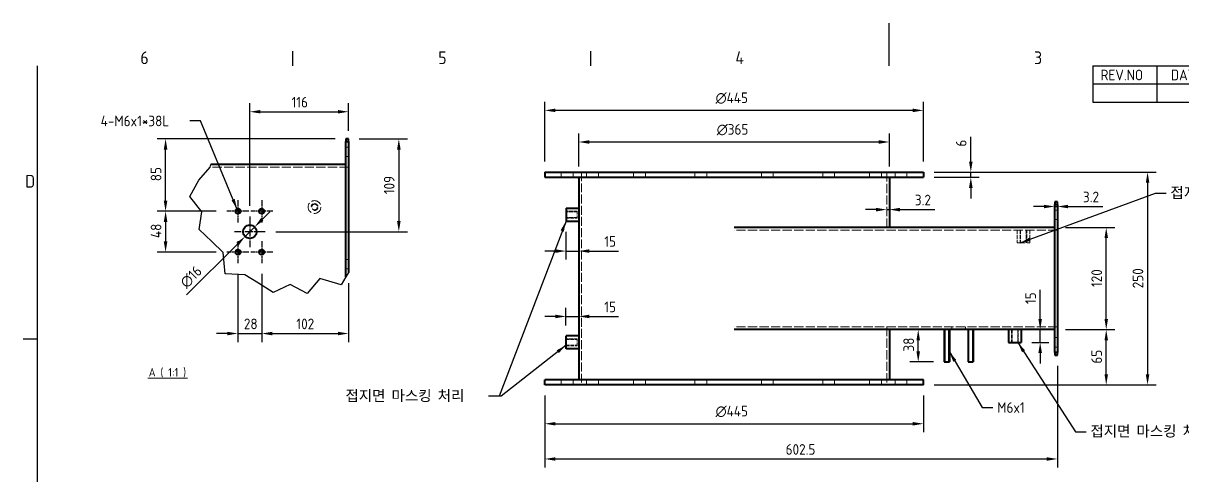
# Model space of a CAD drawing. Header units: millimetres. Extents: x 0 to 2100, y 0 to 1485.
# Drawn here: x 33 to 1396, y 953 to 1485 of the extents above; entities that cross this region are included whole.
import ezdxf

# ---------------------------------------------------------------- set-up
doc = ezdxf.new("R2010")
doc.units = ezdxf.units.MM
doc.header["$LTSCALE"] = 5
doc.linetypes.add('CHAIN', pattern=[0.3543, 0.2362, -0.0295, 0.0591, -0.0295])
doc.linetypes.add('DASHED', pattern=[0.2067, 0.1654, -0.0413])
doc.layers.get('0').update_dxf_attribs({"color": 3, "lineweight": 25})
for name, color, linetype, lineweight in [('가려진 것(ISO)', 2, 'DASHED', 18), ('가시적인 것(ISO)', 3, 'Continuous', 40), ('가시적인 좁은 것(ISO)', 3, 'Continuous', 35), ('경계(ISO)', 7, 'Continuous', 25), ('기호(ISO)', 5, 'Continuous', 25), ('끊기 선(JIS)', 7, 'Continuous', 25), ('중심 표식(ISO)', 1, 'Continuous', 25), ('치수(ISO)', 2, 'Continuous', 25)]:
    doc.layers.add(name, color=color, linetype=linetype, lineweight=lineweight)
doc.styles.add('ISO ProportionalPSTEK', font='isocp.shx')
doc.styles.add('문자 텍스트_PSTEK_POSCO', font='isocp.shx')
doc.styles.add('치수 텍스트_PSTEK_POSCO', font='isocp.shx')
doc.styles.add('텍스트 스타일514', font='isocp.shx')
doc.dimstyles.new('치수_PSTEK_POSCO', dxfattribs={"dimscale": 5, "dimtxt": 2.5, "dimasz": 2.5, "dimexe": 2, "dimexo": 2.5, "dimgap": 1, "dimtad": 1, "dimrnd": 1e-08, "dimdsep": 46, "dimtxsty": '치수 텍스트_PSTEK_POSCO', "dimcen": 0.09, "dimdle": 10, "dimclrd": 7, "dimclre": 7, "dimclrt": 2, "dimadec": 1, "dimazin": 2, "dimtfac": 1, "dimtmove": 0, "dimatfit": 3, "dimfxl": 0, "dimtolj": 1, "dimlwd": -1, "dimlwe": -1, "dimarcsym": 0})
doc.dimstyles.new('치수_PSTEK_POSCO$7', dxfattribs={"dimscale": 5, "dimtxt": 2.5, "dimasz": 2.5, "dimexe": 2, "dimexo": 2.5, "dimgap": 1, "dimtad": 1, "dimrnd": 1e-08, "dimdsep": 46, "dimtxsty": '치수 텍스트_PSTEK_POSCO', "dimcen": 0.09, "dimdle": 10, "dimclrd": 7, "dimclre": 7, "dimclrt": 2, "dimadec": 1, "dimazin": 2, "dimtfac": 1, "dimtmove": 0, "dimatfit": 3, "dimfxl": 0, "dimtolj": 1, "dimlwd": -1, "dimlwe": -1, "dimarcsym": 0})

# ---------------------------------------------------------------- blocks, each defined once
blk = doc.blocks.new('경계 Default Border')
at = {"layer": '경계(ISO)'}
for p, q in [((70, 287), (70, 290.4)), ((140, 287), (140, 290.4)), ((10, 222.75), (6.6, 222.75))]:
    blk.add_line(p, q, dxfattribs=at)
at = {"layer": '경계(ISO)', "flags": 128}
for points in [[(210, 297), (210, 287)], [(10, 10), (10, 287)]]:
    blk.add_lwpolyline(points, dxfattribs=at)
at = {"layer": '경계(ISO)', "color": 2, "char_height": 3, "attachment_point": 7, "style": '문자 텍스트_PSTEK_POSCO'}
for s, insert in [('6', (34.14, 287.37)), ('5', (104.14, 287.37)), ('4', (173.97, 287.4)), ('3', (244.17, 287.37)), ('D', (7.08, 258.35))]:
    blk.add_mtext(s, dxfattribs=dict(at, insert=insert))
blk = doc.blocks.new('리비전 내역')
at = {"layer": '기호(ISO)'}
for p, q in [((258, 287), (410, 287)), ((258, 287), (258, 282.72)), ((273, 287), (273, 282.72)), ((288, 287), (288, 282.72)), ((365, 287), (365, 282.72)), ((380, 287), (380, 282.72)), ((395, 287), (395, 282.72)), ((410, 287), (410, 282.72)), ((258, 282.72), (410, 282.72)), ((258, 282.72), (258, 278.44)), ((273, 282.72), (273, 278.44)), ((288, 282.72), (288, 278.44)), ((365, 282.72), (365, 278.44)), ((380, 282.72), (380, 278.44)), ((395, 282.72), (395, 278.44)), ((410, 282.72), (410, 278.44)), ((258, 278.44), (410, 278.44))]:
    blk.add_line(p, q, dxfattribs=at)
at = {"layer": '기호(ISO)', "color": 2, "char_height": 2.5, "attachment_point": 7, "style": 'ISO ProportionalPSTEK'}
for s, insert in [('REV.NO', (259.79, 283.58)), ('DATE', (276.31, 283.58)), ('DESCRIPTION OF REVISION', (305.51, 283.58)), ('DRA.BY', (366.48, 283.58)), ('CH.BY', (382.86, 283.58)), ('APP.BY', (396.48, 283.58))]:
    blk.add_mtext(s, dxfattribs=dict(at, insert=insert))
blk = doc.blocks.new('*D48')
at = {"layer": 'Defpoints', "color": 0}
for p in [(415.3, 1349), (317.3, 1240), (474.4, 1240)]:
    blk.add_point(p, dxfattribs=at)
at = {"layer": '치수(ISO)', "color": 7}
for p, q in [((427.8, 1349), (484.4, 1349)), ((474.4, 1336.5), (474.4, 1252.5)), ((329.8, 1240), (484.4, 1240))]:
    blk.add_line(p, q, dxfattribs=at)
for points in [[(472.3, 1336.5), (476.5, 1336.5), (474.4, 1349)], [(472.3, 1252.5), (476.5, 1252.5), (474.4, 1240)]]:
    blk.add_solid(points, dxfattribs=at)
at = {"layer": '치수(ISO)', "color": 2, "insert": (463.1, 1284), "char_height": 12.5, "attachment_point": 4, "rotation": 90, "style": '치수 텍스트_PSTEK_POSCO'}
blk.add_mtext('\\A1;109', dxfattribs=at)
blk = doc.blocks.new('*D49')
at = {"layer": 'Defpoints', "color": 0}
for p in [(415.3, 1380.9), (415.3, 1346), (299.3, 1258)]:
    blk.add_point(p, dxfattribs=at)
at = {"layer": '치수(ISO)', "color": 7}
for p, q in [((299.3, 1270.5), (299.3, 1390.9)), ((415.3, 1358.5), (415.3, 1390.9)), ((311.8, 1380.9), (402.8, 1380.9))]:
    blk.add_line(p, q, dxfattribs=at)
for points in [[(311.8, 1383), (311.8, 1378.9), (299.3, 1380.9)], [(402.8, 1383), (402.8, 1378.9), (415.3, 1380.9)]]:
    blk.add_solid(points, dxfattribs=at)
at = {"layer": '치수(ISO)', "color": 2, "insert": (348.3, 1392.2), "char_height": 12.5, "attachment_point": 4, "style": '치수 텍스트_PSTEK_POSCO'}
blk.add_mtext('\\A1;116', dxfattribs=at)
blk = doc.blocks.new('*D50')
at = {"layer": 'Defpoints', "color": 0}
for p in [(272.3, 1264), (200.3, 1216), (272.3, 1216)]:
    blk.add_point(p, dxfattribs=at)
at = {"layer": '치수(ISO)', "color": 7}
for p, q in [((259.8, 1264), (190.3, 1264)), ((200.3, 1251.5), (200.3, 1228.5)), ((259.8, 1216), (190.3, 1216))]:
    blk.add_line(p, q, dxfattribs=at)
for points in [[(198.2, 1251.5), (202.4, 1251.5), (200.3, 1264)], [(198.2, 1228.5), (202.4, 1228.5), (200.3, 1216)]]:
    blk.add_solid(points, dxfattribs=at)
at = {"layer": '치수(ISO)', "color": 2, "insert": (189.1, 1232.5), "char_height": 12.5, "attachment_point": 4, "rotation": 90, "style": '치수 텍스트_PSTEK_POSCO'}
blk.add_mtext('\\A1;48', dxfattribs=at)
blk = doc.blocks.new('*D51')
at = {"layer": 'Defpoints', "color": 0}
for p in [(285.3, 1203), (313.3, 1203), (313.3, 1120.3)]:
    blk.add_point(p, dxfattribs=at)
at = {"layer": '치수(ISO)', "color": 7}
for p, q in [((285.3, 1190.5), (285.3, 1110.3)), ((313.3, 1190.5), (313.3, 1110.3)), ((272.8, 1120.3), (260.3, 1120.3)), ((285.3, 1120.3), (313.3, 1120.3)), ((325.8, 1120.3), (338.3, 1120.3))]:
    blk.add_line(p, q, dxfattribs=at)
for points in [[(272.8, 1122.4), (272.8, 1118.2), (285.3, 1120.3)], [(325.8, 1122.4), (325.8, 1118.2), (313.3, 1120.3)]]:
    blk.add_solid(points, dxfattribs=at)
at = {"layer": '치수(ISO)', "color": 2, "insert": (292.3, 1131.6), "char_height": 12.5, "attachment_point": 4, "style": '치수 텍스트_PSTEK_POSCO'}
blk.add_mtext('\\A1;28', dxfattribs=at)
blk = doc.blocks.new('*D52')
at = {"layer": 'Defpoints', "color": 0}
for p in [(313.3, 1203), (415.3, 1192), (415.3, 1120.3)]:
    blk.add_point(p, dxfattribs=at)
at = {"layer": '치수(ISO)', "color": 7}
for p, q in [((313.3, 1190.5), (313.3, 1110.3)), ((415.3, 1179.5), (415.3, 1110.3)), ((325.8, 1120.3), (402.8, 1120.3))]:
    blk.add_line(p, q, dxfattribs=at)
for points in [[(325.8, 1122.4), (325.8, 1118.2), (313.3, 1120.3)], [(402.8, 1122.4), (402.8, 1118.2), (415.3, 1120.3)]]:
    blk.add_solid(points, dxfattribs=at)
at = {"layer": '치수(ISO)', "color": 2, "insert": (354, 1131.6), "char_height": 12.5, "attachment_point": 4, "style": '치수 텍스트_PSTEK_POSCO'}
blk.add_mtext('\\A1;102', dxfattribs=at)
blk = doc.blocks.new('*D53')
at = {"layer": 'Defpoints', "color": 0}
for p in [(200.3, 1349), (412.1, 1349), (272.3, 1264)]:
    blk.add_point(p, dxfattribs=at)
at = {"layer": '치수(ISO)', "color": 7}
for p, q in [((399.6, 1349), (190.3, 1349)), ((200.3, 1276.5), (200.3, 1336.5)), ((259.8, 1264), (190.3, 1264))]:
    blk.add_line(p, q, dxfattribs=at)
for points in [[(198.2, 1336.5), (202.4, 1336.5), (200.3, 1349)], [(198.2, 1276.5), (202.4, 1276.5), (200.3, 1264)]]:
    blk.add_solid(points, dxfattribs=at)
at = {"layer": '치수(ISO)', "color": 2, "insert": (189.1, 1299.3), "char_height": 12.5, "attachment_point": 4, "rotation": 90, "style": '치수 텍스트_PSTEK_POSCO'}
blk.add_mtext('\\A1;85', dxfattribs=at)
blk = doc.blocks.new('*D54')
at = {"layer": 'Defpoints', "color": 0}
for p in [(305, 1245.6), (293.7, 1234.3)]:
    blk.add_point(p, dxfattribs=at)
at = {"layer": '치수(ISO)', "color": 7}
for p, q in [((313.8, 1254.5), (322.7, 1263.3)), ((305, 1245.6), (293.7, 1234.3)), ((284.8, 1225.5), (225, 1165.6))]:
    blk.add_line(p, q, dxfattribs=at)
for points in [[(312.3, 1255.9), (315.3, 1253), (305, 1245.6)], [(283.4, 1226.9), (286.3, 1224), (293.7, 1234.3)]]:
    blk.add_solid(points, dxfattribs=at)
at = {"layer": '치수(ISO)', "color": 2, "insert": (220.6, 1177.1), "char_height": 12.5, "attachment_point": 4, "rotation": 45, "style": '치수 텍스트_PSTEK_POSCO'}
blk.add_mtext('\\A1;∅16', dxfattribs=at)
blk = doc.blocks.new('*D55')
at = {"layer": 'Defpoints', "color": 0}
for p in [(1245.1, 1244.9), (1305.6, 1244.9), (1245.1, 1124.9)]:
    blk.add_point(p, dxfattribs=at)
at = {"layer": '치수(ISO)', "color": 7}
for p, q in [((1257.6, 1244.9), (1315.6, 1244.9)), ((1305.6, 1137.4), (1305.6, 1232.4)), ((1257.6, 1124.9), (1315.6, 1124.9))]:
    blk.add_line(p, q, dxfattribs=at)
for points in [[(1303.6, 1232.4), (1307.7, 1232.4), (1305.6, 1244.9)], [(1303.6, 1137.4), (1307.7, 1137.4), (1305.6, 1124.9)]]:
    blk.add_solid(points, dxfattribs=at)
at = {"layer": '치수(ISO)', "color": 2, "insert": (1294.4, 1174.9), "char_height": 12.5, "attachment_point": 4, "rotation": 90, "style": '치수 텍스트_PSTEK_POSCO'}
blk.add_mtext('\\A1;120', dxfattribs=at)
blk = doc.blocks.new('*D56')
at = {"layer": 'Defpoints', "color": 0}
for p in [(1245.1, 1124.9), (1305.6, 1124.9), (1090.8, 1059.9)]:
    blk.add_point(p, dxfattribs=at)
at = {"layer": '치수(ISO)', "color": 7}
for p, q in [((1257.6, 1124.9), (1315.6, 1124.9)), ((1305.6, 1072.4), (1305.6, 1112.4)), ((1103.3, 1059.9), (1315.6, 1059.9))]:
    blk.add_line(p, q, dxfattribs=at)
for points in [[(1303.6, 1112.4), (1307.7, 1112.4), (1305.6, 1124.9)], [(1303.6, 1072.4), (1307.7, 1072.4), (1305.6, 1059.9)]]:
    blk.add_solid(points, dxfattribs=at)
at = {"layer": '치수(ISO)', "color": 2, "insert": (1294.4, 1084.9), "char_height": 12.5, "attachment_point": 4, "rotation": 90, "style": '치수 텍스트_PSTEK_POSCO'}
blk.add_mtext('\\A1;65', dxfattribs=at)
blk = doc.blocks.new('*D57')
at = {"layer": 'Defpoints', "color": 0}
for p in [(1245.1, 1271.9), (1248.3, 1271.9), (1248.3, 1269.6)]:
    blk.add_point(p, dxfattribs=at)
at = {"layer": '치수(ISO)', "color": 7}
for p, q in [((1232.6, 1269.6), (1220.1, 1269.6)), ((1245.1, 1269.6), (1248.3, 1269.6)), ((1260.8, 1269.6), (1301.6, 1269.6))]:
    blk.add_line(p, q, dxfattribs=at)
for points in [[(1232.6, 1271.6), (1232.6, 1267.5), (1245.1, 1269.6)], [(1260.8, 1271.6), (1260.8, 1267.5), (1248.3, 1269.6)]]:
    blk.add_solid(points, dxfattribs=at)
at = {"layer": '치수(ISO)', "color": 2, "insert": (1278.3, 1280.8), "char_height": 12.5, "attachment_point": 4, "style": '치수 텍스트_PSTEK_POSCO'}
blk.add_mtext('\\A1;3.2', dxfattribs=at)
blk = doc.blocks.new('*D58')
at = {"layer": 'Defpoints', "color": 0}
for p in [(1090.8, 1309.9), (1090.8, 1059.9), (1354.2, 1059.9)]:
    blk.add_point(p, dxfattribs=at)
at = {"layer": '치수(ISO)', "color": 7}
for p, q in [((1103.3, 1309.9), (1364.2, 1309.9)), ((1354.2, 1297.4), (1354.2, 1072.4)), ((1103.3, 1059.9), (1364.2, 1059.9))]:
    blk.add_line(p, q, dxfattribs=at)
for points in [[(1352.1, 1297.4), (1356.3, 1297.4), (1354.2, 1309.9)], [(1352.1, 1072.4), (1356.3, 1072.4), (1354.2, 1059.9)]]:
    blk.add_solid(points, dxfattribs=at)
at = {"layer": '치수(ISO)', "color": 2, "insert": (1342.9, 1173.5), "char_height": 12.5, "attachment_point": 4, "rotation": 90, "style": '치수 텍스트_PSTEK_POSCO'}
blk.add_mtext('\\A1;250', dxfattribs=at)
blk = doc.blocks.new('*D59')
at = {"layer": 'Defpoints', "color": 0}
for p in [(1090.8, 1309.9), (1146.5, 1309.9), (1090.8, 1303.9)]:
    blk.add_point(p, dxfattribs=at)
at = {"layer": '치수(ISO)', "color": 7}
for p, q in [((1146.5, 1322.4), (1146.5, 1351.3)), ((1103.3, 1309.9), (1156.5, 1309.9)), ((1146.5, 1303.9), (1146.5, 1309.9)), ((1103.3, 1303.9), (1156.5, 1303.9)), ((1146.5, 1291.4), (1146.5, 1278.9))]:
    blk.add_line(p, q, dxfattribs=at)
for points in [[(1144.4, 1322.4), (1148.6, 1322.4), (1146.5, 1309.9)], [(1144.4, 1291.4), (1148.6, 1291.4), (1146.5, 1303.9)]]:
    blk.add_solid(points, dxfattribs=at)
at = {"layer": '치수(ISO)', "color": 2, "insert": (1135.2, 1339.9), "char_height": 12.5, "attachment_point": 4, "rotation": 90, "style": '치수 텍스트_PSTEK_POSCO'}
blk.add_mtext('\\A1;6', dxfattribs=at)
blk = doc.blocks.new('*D60')
at = {"layer": 'Defpoints', "color": 0}
for p in [(1047.6, 1265.9), (1047.6, 1259.8), (1050.8, 1259.8)]:
    blk.add_point(p, dxfattribs=at)
at = {"layer": '치수(ISO)', "color": 7}
for p, q in [((1035.1, 1265.9), (1022.6, 1265.9)), ((1047.6, 1265.9), (1050.8, 1265.9)), ((1063.3, 1265.9), (1104.1, 1265.9))]:
    blk.add_line(p, q, dxfattribs=at)
for points in [[(1035.1, 1268), (1035.1, 1263.8), (1047.6, 1265.9)], [(1063.3, 1268), (1063.3, 1263.8), (1050.8, 1265.9)]]:
    blk.add_solid(points, dxfattribs=at)
at = {"layer": '치수(ISO)', "color": 2, "insert": (1080.8, 1277.2), "char_height": 12.5, "attachment_point": 4, "style": '치수 텍스트_PSTEK_POSCO'}
blk.add_mtext('\\A1;3.2', dxfattribs=at)
blk = doc.blocks.new('*D61')
at = {"layer": 'Defpoints', "color": 0}
for p in [(645.8, 1382.5), (645.8, 1309.9), (1090.8, 1309.9)]:
    blk.add_point(p, dxfattribs=at)
at = {"layer": '치수(ISO)', "color": 7}
for p, q in [((645.8, 1322.4), (645.8, 1392.5)), ((1090.8, 1322.4), (1090.8, 1392.5)), ((1078.3, 1382.5), (658.3, 1382.5))]:
    blk.add_line(p, q, dxfattribs=at)
for points in [[(658.3, 1384.6), (658.3, 1380.5), (645.8, 1382.5)], [(1078.3, 1384.6), (1078.3, 1380.5), (1090.8, 1382.5)]]:
    blk.add_solid(points, dxfattribs=at)
at = {"layer": '치수(ISO)', "color": 2, "insert": (846.6, 1396.9), "char_height": 12.5, "attachment_point": 4, "style": '치수 텍스트_PSTEK_POSCO'}
blk.add_mtext('\\A1;\\fAIGDT|b0|i0;\\H12.5000;\\ln\\fisocp|b0|i0;\\H12.5000;445', dxfattribs=at)
blk = doc.blocks.new('*D62')
at = {"layer": 'Defpoints', "color": 0}
for p in [(1050.8, 1345.4), (685.8, 1303.9), (1050.8, 1303.9)]:
    blk.add_point(p, dxfattribs=at)
at = {"layer": '치수(ISO)', "color": 7}
for p, q in [((685.8, 1316.4), (685.8, 1355.4)), ((1050.8, 1316.4), (1050.8, 1355.4)), ((698.3, 1345.4), (1038.3, 1345.4))]:
    blk.add_line(p, q, dxfattribs=at)
for points in [[(698.3, 1347.5), (698.3, 1343.3), (685.8, 1345.4)], [(1038.3, 1347.5), (1038.3, 1343.3), (1050.8, 1345.4)]]:
    blk.add_solid(points, dxfattribs=at)
at = {"layer": '치수(ISO)', "color": 2, "insert": (848, 1359.8), "char_height": 12.5, "attachment_point": 4, "style": '치수 텍스트_PSTEK_POSCO'}
blk.add_mtext('\\A1;\\fAIGDT|b0|i0;\\H12.4365;n\\fisocp|b0|i0;\\H12.5000;365', dxfattribs=at)
blk = doc.blocks.new('*D63')
at = {"layer": 'Defpoints', "color": 0}
for p in [(645.8, 1059.9), (1090.8, 1059.9), (1090.8, 1014.3)]:
    blk.add_point(p, dxfattribs=at)
at = {"layer": '치수(ISO)', "color": 7}
for p, q in [((645.8, 1047.4), (645.8, 1004.3)), ((1090.8, 1047.4), (1090.8, 1004.3)), ((658.3, 1014.3), (1078.3, 1014.3))]:
    blk.add_line(p, q, dxfattribs=at)
for points in [[(658.3, 1016.3), (658.3, 1012.2), (645.8, 1014.3)], [(1078.3, 1016.3), (1078.3, 1012.2), (1090.8, 1014.3)]]:
    blk.add_solid(points, dxfattribs=at)
at = {"layer": '치수(ISO)', "color": 2, "insert": (846.6, 1028.7), "char_height": 12.5, "attachment_point": 4, "style": '치수 텍스트_PSTEK_POSCO'}
blk.add_mtext('\\A1;\\fAIGDT|b0|i0;\\H12.5000;\\ln\\fisocp|b0|i0;\\H12.5000;445', dxfattribs=at)
blk = doc.blocks.new('*D64')
at = {"layer": 'Defpoints', "color": 0}
for p in [(1248.3, 1094.9), (645.8, 1059.9), (1248.3, 972.9)]:
    blk.add_point(p, dxfattribs=at)
at = {"layer": '치수(ISO)', "color": 7}
for p, q in [((1248.3, 1082.4), (1248.3, 962.9)), ((645.8, 1047.4), (645.8, 962.9)), ((658.3, 972.9), (1235.8, 972.9))]:
    blk.add_line(p, q, dxfattribs=at)
for points in [[(658.3, 974.9), (658.3, 970.8), (645.8, 972.9)], [(1235.8, 974.9), (1235.8, 970.8), (1248.3, 972.9)]]:
    blk.add_solid(points, dxfattribs=at)
at = {"layer": '치수(ISO)', "color": 2, "insert": (928.9, 984.1), "char_height": 12.5, "attachment_point": 4, "style": '치수 텍스트_PSTEK_POSCO'}
blk.add_mtext('\\A1;602.5', dxfattribs=at)
blk = doc.blocks.new('*D65')
at = {"layer": 'Defpoints', "color": 0}
for p in [(1084.7, 1124.9), (1084.7, 1124.9), (1115.3, 1086.9)]:
    blk.add_point(p, dxfattribs=at)
at = {"layer": '치수(ISO)', "color": 7}
for p, q in [((1084.7, 1099.4), (1084.7, 1112.4)), ((1102.8, 1086.9), (1074.7, 1086.9))]:
    blk.add_line(p, q, dxfattribs=at)
for points in [[(1082.6, 1112.4), (1086.8, 1112.4), (1084.7, 1124.9)], [(1082.6, 1099.4), (1086.8, 1099.4), (1084.7, 1086.9)]]:
    blk.add_solid(points, dxfattribs=at)
at = {"layer": '치수(ISO)', "color": 2, "insert": (1073.5, 1099.1), "char_height": 12.5, "attachment_point": 4, "rotation": 90, "style": '치수 텍스트_PSTEK_POSCO'}
blk.add_mtext('\\A1;38', dxfattribs=at)
blk = doc.blocks.new('*D66')
at = {"layer": 'Defpoints', "color": 0}
for p in [(1228, 1124.9), (1228.9, 1124.9), (1205.8, 1109.9)]:
    blk.add_point(p, dxfattribs=at)
at = {"layer": '치수(ISO)', "color": 7}
for p, q in [((1228, 1137.4), (1228, 1171.7)), ((1228, 1109.9), (1228, 1124.9)), ((1218.3, 1109.9), (1238, 1109.9)), ((1228, 1097.4), (1228, 1084.9))]:
    blk.add_line(p, q, dxfattribs=at)
for points in [[(1225.9, 1137.4), (1230.1, 1137.4), (1228, 1124.9)], [(1225.9, 1097.4), (1230.1, 1097.4), (1228, 1109.9)]]:
    blk.add_solid(points, dxfattribs=at)
at = {"layer": '치수(ISO)', "color": 2, "insert": (1216.8, 1154.9), "char_height": 12.5, "attachment_point": 4, "rotation": 90, "style": '치수 텍스트_PSTEK_POSCO'}
blk.add_mtext('\\A1;15', dxfattribs=at)
blk = doc.blocks.new('*D67')
at = {"layer": 'Defpoints', "color": 0}
for p in [(670.8, 1252.4), (685.8, 1252.4), (685.8, 1217.2)]:
    blk.add_point(p, dxfattribs=at)
at = {"layer": '치수(ISO)', "color": 7}
for p, q in [((670.8, 1239.9), (670.8, 1207.2)), ((658.3, 1217.2), (645.8, 1217.2)), ((670.8, 1217.2), (685.8, 1217.2)), ((698.3, 1217.2), (732.6, 1217.2))]:
    blk.add_line(p, q, dxfattribs=at)
for points in [[(658.3, 1219.3), (658.3, 1215.1), (670.8, 1217.2)], [(698.3, 1219.3), (698.3, 1215.1), (685.8, 1217.2)]]:
    blk.add_solid(points, dxfattribs=at)
at = {"layer": '치수(ISO)', "color": 2, "insert": (715.8, 1228.5), "char_height": 12.5, "attachment_point": 4, "style": '치수 텍스트_PSTEK_POSCO'}
blk.add_mtext('\\A1;15', dxfattribs=at)
blk = doc.blocks.new('*D68')
at = {"layer": 'Defpoints', "color": 0}
for p in [(670.8, 1140.4), (670.8, 1117.4), (685.8, 1117.4)]:
    blk.add_point(p, dxfattribs=at)
at = {"layer": '치수(ISO)', "color": 7}
for p, q in [((670.8, 1129.9), (670.8, 1150.4)), ((658.3, 1140.4), (645.8, 1140.4)), ((670.8, 1140.4), (685.8, 1140.4)), ((698.3, 1140.4), (732.6, 1140.4))]:
    blk.add_line(p, q, dxfattribs=at)
for points in [[(658.3, 1142.5), (658.3, 1138.3), (670.8, 1140.4)], [(698.3, 1142.5), (698.3, 1138.3), (685.8, 1140.4)]]:
    blk.add_solid(points, dxfattribs=at)
at = {"layer": '치수(ISO)', "color": 2, "insert": (715.8, 1151.6), "char_height": 12.5, "attachment_point": 4, "style": '치수 텍스트_PSTEK_POSCO'}
blk.add_mtext('\\A1;15', dxfattribs=at)

msp = doc.modelspace()

# ---------------------------------------------------------------- linework, layer by layer
at = {"layer": '가려진 것(ISO)', "ltscale": 1.218906}
for p, q in [((412.1259, 1339.4617), (415.3259, 1339.4617)), ((412.1259, 1328.4617), (415.3259, 1328.4617)), ((1245.1302, 1265.4479), (1248.3302, 1265.4479)), ((1245.1302, 1254.4479), (1248.3302, 1254.4479)), ((412.1259, 1207.4617), (415.3259, 1207.4617)), ((412.1259, 1196.4617), (415.3259, 1196.4617)), ((1124.3302, 1128.1479), (1124.3302, 1124.9479)), ((1140.3302, 1128.1479), (1140.3302, 1124.9479)), ((1245.1302, 1115.4479), (1248.3302, 1115.4479)), ((1245.1302, 1104.4479), (1248.3302, 1104.4479))]:
    msp.add_line(p, q, dxfattribs=at)
at = {"layer": '가려진 것(ISO)', "ltscale": 13.104996}
msp.add_line((415.3259, 1315.7617), (252.7977, 1315.7617), dxfattribs=at)
at = {"layer": '가려진 것(ISO)', "ltscale": 2.285536}
for p, q in [((665.1732, 1309.9479), (665.1732, 1303.9479)), ((679.1732, 1309.9479), (679.1732, 1303.9479)), ((695.0363, 1309.9479), (695.0363, 1303.9479)), ((709.0363, 1309.9479), (709.0363, 1303.9479)), ((750.2162, 1309.9479), (750.2162, 1303.9479)), ((764.2162, 1309.9479), (764.2162, 1303.9479)), ((822.3121, 1309.9479), (822.3121, 1303.9479)), ((836.3121, 1309.9479), (836.3121, 1303.9479)), ((900.3483, 1309.9479), (900.3483, 1303.9479)), ((914.3483, 1309.9479), (914.3483, 1303.9479)), ((972.4443, 1309.9479), (972.4443, 1303.9479)), ((986.4443, 1309.9479), (986.4443, 1303.9479)), ((1027.6241, 1309.9479), (1027.6241, 1303.9479)), ((1041.6241, 1309.9479), (1041.6241, 1303.9479)), ((1057.4873, 1309.9479), (1057.4873, 1303.9479)), ((1071.4873, 1309.9479), (1071.4873, 1303.9479)), ((665.1732, 1065.9479), (665.1732, 1059.9479)), ((679.1732, 1065.9479), (679.1732, 1059.9479)), ((695.0363, 1065.9479), (695.0363, 1059.9479)), ((709.0363, 1065.9479), (709.0363, 1059.9479)), ((750.2162, 1065.9479), (750.2162, 1059.9479)), ((764.2162, 1065.9479), (764.2162, 1059.9479)), ((822.3121, 1065.9479), (822.3121, 1059.9479)), ((836.3121, 1065.9479), (836.3121, 1059.9479)), ((900.3483, 1065.9479), (900.3483, 1059.9479)), ((914.3483, 1065.9479), (914.3483, 1059.9479)), ((972.4443, 1065.9479), (972.4443, 1059.9479)), ((986.4443, 1065.9479), (986.4443, 1059.9479)), ((1027.6241, 1065.9479), (1027.6241, 1059.9479)), ((1041.6241, 1065.9479), (1041.6241, 1059.9479)), ((1057.4873, 1065.9479), (1057.4873, 1059.9479)), ((1071.4873, 1065.9479), (1071.4873, 1059.9479))]:
    msp.add_line(p, q, dxfattribs=at)
at = {"layer": '가려진 것(ISO)', "ltscale": 12.731393}
msp.add_line((689.0302, 1309.9479), (689.0302, 1059.9479), dxfattribs=at)
at = {"layer": '가려진 것(ISO)', "ltscale": 13.197871}
for p, q in [((1047.6302, 1309.9479), (1047.6302, 1241.7479)), ((1047.6302, 1128.1479), (1047.6302, 1059.9479))]:
    msp.add_line(p, q, dxfattribs=at)
at = {"layer": '가려진 것(ISO)', "ltscale": 4.952111}
for p, q in [((683.8302, 1263.9479), (670.8302, 1263.9479)), ((683.8302, 1263.2714), (670.8302, 1263.2714)), ((683.8302, 1256.6244), (670.8302, 1256.6244)), ((670.8302, 1255.9479), (683.8302, 1255.9479)), ((683.8302, 1113.9479), (670.8302, 1113.9479)), ((670.8302, 1113.2714), (683.8302, 1113.2714)), ((670.8302, 1106.6244), (683.8302, 1106.6244)), ((670.8302, 1105.9479), (683.8302, 1105.9479))]:
    msp.add_line(p, q, dxfattribs=at)
at = {"layer": '가려진 것(ISO)', "ltscale": 4.786925}
for p, q in [((683.8302, 1263.9479), (683.8302, 1255.9479)), ((683.8302, 1105.9479), (683.8302, 1113.9479))]:
    msp.add_line(p, q, dxfattribs=at)
at = {"layer": '가려진 것(ISO)', "ltscale": 13.131522}
for p, q in [((1248.3302, 1241.7479), (868.3302, 1241.7479)), ((1248.3302, 1128.1479), (868.3302, 1128.1479))]:
    msp.add_line(p, q, dxfattribs=at)
at = {"layer": '가려진 것(ISO)', "ltscale": 5.71399}
for p, q in [((1200.8302, 1241.7479), (1200.8302, 1226.7479)), ((1204.3302, 1241.7479), (1204.3302, 1226.7479)), ((1205.0067, 1241.7479), (1205.0067, 1226.7479)), ((1211.6537, 1241.7479), (1211.6537, 1226.7479)), ((1212.3302, 1226.7479), (1212.3302, 1241.7479)), ((1215.8302, 1241.7479), (1215.8302, 1226.7479)), ((1194.3302, 1124.9479), (1194.3302, 1109.9479)), ((1195.0067, 1124.9479), (1195.0067, 1109.9479)), ((1201.6537, 1124.9479), (1201.6537, 1109.9479)), ((1202.3302, 1109.9479), (1202.3302, 1124.9479))]:
    msp.add_line(p, q, dxfattribs=at)
at = {"layer": '가려진 것(ISO)', "ltscale": 11.399102}
msp.add_line((1200.8302, 1226.7479), (1215.8302, 1226.7479), dxfattribs=at)
at = {"layer": '가려진 것(ISO)', "ltscale": 15.198803}
msp.add_circle((375.3259, 1268.9617), 7.5, dxfattribs=at)
at = {"layer": '가려진 것(ISO)', "ltscale": 10.102645}
msp.add_circle((375.3259, 1268.9617), 3.3235, dxfattribs=at)
at = {"layer": '가려진 것(ISO)', "ltscale": 7.180437}
msp.add_arc((375.3259, 1268.9617), 4, 260, 170, dxfattribs=at)
at = {"layer": '가시적인 것(ISO)'}
for p, q in [((415.3259, 1348.9617), (412.1259, 1348.9617)), ((412.1259, 1348.9617), (412.1259, 1345.9617)), ((412.1259, 1186.7662), (412.1259, 1345.9617)), ((412.1259, 1345.9617), (415.3259, 1345.9617)), ((415.3259, 1345.9617), (415.3259, 1348.9617)), ((415.3259, 1345.9617), (415.3259, 1191.9989)), ((412.1259, 1318.9617), (253.6507, 1318.9617)), ((645.8302, 1309.9479), (1090.8302, 1309.9479)), ((645.8302, 1309.9479), (645.8302, 1303.9479)), ((1090.8302, 1309.9479), (1090.8302, 1303.9479)), ((645.8302, 1303.9479), (1090.8302, 1303.9479)), ((685.8302, 1303.9479), (685.8302, 1267.4479)), ((1050.8302, 1303.9479), (1050.8302, 1244.9479)), ((670.8302, 1267.4479), (670.8302, 1252.4479)), ((670.8302, 1267.4479), (685.8302, 1267.4479)), ((1245.1302, 1274.9479), (1245.1302, 1271.9479)), ((1248.3302, 1274.9479), (1245.1302, 1274.9479)), ((1245.1302, 1271.9479), (1248.3302, 1271.9479)), ((1245.1302, 1097.9479), (1245.1302, 1271.9479)), ((1248.3302, 1271.9479), (1248.3302, 1274.9479)), ((1248.3302, 1271.9479), (1248.3302, 1097.9479)), ((670.8302, 1252.4479), (685.8302, 1252.4479)), ((685.8302, 1252.4479), (685.8302, 1117.4479)), ((1245.1302, 1244.9479), (868.3302, 1244.9479)), ((670.8302, 1102.4479), (670.8302, 1117.4479)), ((685.8302, 1117.4479), (670.8302, 1117.4479)), ((1245.1302, 1124.9479), (868.3302, 1124.9479)), ((1050.8302, 1124.9479), (1050.8302, 1065.9479)), ((1115.3302, 1124.9479), (1115.3302, 1086.9479)), ((1121.3302, 1124.9479), (1121.3302, 1086.9479)), ((1143.3302, 1124.9479), (1143.3302, 1086.9479)), ((1149.3302, 1124.9479), (1149.3302, 1086.9479)), ((1190.8302, 1124.9479), (1190.8302, 1109.9479)), ((1205.8302, 1124.9479), (1205.8302, 1109.9479)), ((1190.8302, 1109.9479), (1205.8302, 1109.9479)), ((685.8302, 1102.4479), (670.8302, 1102.4479)), ((685.8302, 1102.4479), (685.8302, 1065.9479)), ((1248.3302, 1097.9479), (1245.1302, 1097.9479)), ((1245.1302, 1097.9479), (1245.1302, 1094.9479)), ((1245.1302, 1094.9479), (1248.3302, 1094.9479)), ((1248.3302, 1094.9479), (1248.3302, 1097.9479)), ((1115.3302, 1086.9479), (1121.3302, 1086.9479)), ((1143.3302, 1086.9479), (1149.3302, 1086.9479)), ((1090.8302, 1065.9479), (645.8302, 1065.9479)), ((645.8302, 1059.9479), (645.8302, 1065.9479)), ((1090.8302, 1059.9479), (1090.8302, 1065.9479)), ((1090.8302, 1059.9479), (645.8302, 1059.9479))]:
    msp.add_line(p, q, dxfattribs=at)
for centre, radius in [((285.3259, 1263.9617), 3), ((313.3259, 1263.9617), 3), ((299.3259, 1239.9617), 8), ((285.3259, 1215.9617), 3), ((313.3259, 1215.9617), 3)]:
    msp.add_circle(centre, radius, dxfattribs=at)
for points, knots in [([(685.8302, 1267.4479), (685.8334, 1267.3726), (685.8383, 1267.2596), (685.8673, 1266.4942), (685.8879, 1265.917), (685.9266, 1264.5853), (685.9473, 1263.742), (685.9763, 1261.8942), (685.9844, 1260.8897), (685.9844, 1259.9479)], [3.390589763, 3.390589763, 3.390589763, 3.390589763, 3.673138896, 3.673138896, 3.955688029, 3.955688029, 4.23823719, 4.23823719, 4.52078635, 4.52078635, 4.52078635, 4.52078635]), ([(685.9844, 1259.9479), (685.9844, 1259.006), (685.9763, 1258.0015), (685.9473, 1256.1537), (685.9266, 1255.3104), (685.8879, 1253.9787), (685.8673, 1253.4015), (685.8383, 1252.6361), (685.8334, 1252.5232), (685.8302, 1252.4479)], [0, 0, 0, 0, 0.28254916, 0.28254916, 0.565098321, 0.565098321, 0.847647454, 0.847647454, 1.130196588, 1.130196588, 1.130196588, 1.130196588]), ([(685.8302, 1117.4479), (685.8334, 1117.3726), (685.8383, 1117.2596), (685.8673, 1116.4942), (685.8879, 1115.917), (685.9266, 1114.5853), (685.9473, 1113.742), (685.9763, 1111.8942), (685.9844, 1110.8897), (685.9844, 1109.9479)], [5.650982938, 5.650982938, 5.650982938, 5.650982938, 5.933532071, 5.933532071, 6.216081204, 6.216081204, 6.498630365, 6.498630365, 6.781179525, 6.781179525, 6.781179525, 6.781179525]), ([(685.9844, 1109.9479), (685.9844, 1109.006), (685.9763, 1108.0015), (685.9473, 1106.1537), (685.9266, 1105.3104), (685.8879, 1103.9787), (685.8673, 1103.4015), (685.8383, 1102.6361), (685.8334, 1102.5232), (685.8302, 1102.4479)], [2.260393175, 2.260393175, 2.260393175, 2.260393175, 2.542942336, 2.542942336, 2.825491496, 2.825491496, 3.108040629, 3.108040629, 3.390589763, 3.390589763, 3.390589763, 3.390589763])]:
    msp.add_open_spline(points, degree=3, knots=knots, dxfattribs=at)
at = {"layer": '가시적인 좁은 것(ISO)'}
for p, q in [((1115.9292, 1124.9479), (1115.9292, 1086.9479)), ((1120.7312, 1086.9479), (1120.7312, 1124.9479)), ((1143.9292, 1124.9479), (1143.9292, 1086.9479)), ((1148.7312, 1086.9479), (1148.7312, 1124.9479))]:
    msp.add_line(p, q, dxfattribs=at)
for centre in [(285.3259, 1263.9617), (313.3259, 1263.9617), (285.3259, 1215.9617), (313.3259, 1215.9617)]:
    msp.add_arc(centre, 2.401, 260, 170, dxfattribs=at)
at = {"layer": '기호(ISO)', "color": 7, "lineweight": 18}
msp.add_line((179.4543, 1067.6731), (226.117, 1067.6731), dxfattribs=at)
at = {"layer": '끊기 선(JIS)'}
for p, q in [((239.2595, 1300.436), (252.7697, 1315.6567)), ((252.7697, 1315.6567), (253.6507, 1318.9617)), ((228.621, 1281.5124), (239.2595, 1300.436)), ((242.9773, 1263.2444), (228.621, 1281.5124)), ((239.7168, 1242.6172), (242.9773, 1263.2444)), ((254.6731, 1228.4496), (239.7168, 1242.6172)), ((267.8265, 1215.43), (254.6731, 1228.4496)), ((270.2946, 1190.5984), (267.8265, 1215.43)), ((293.4165, 1189.4297), (270.2946, 1190.5984)), ((309.498, 1179.629), (293.4165, 1189.4297)), ((412.1259, 1186.7662), (406.5482, 1177.6454)), ((415.3259, 1191.9989), (412.1259, 1186.7662)), ((326.6275, 1168.3534), (309.498, 1179.629)), ((346.5805, 1177.8778), (326.6275, 1168.3534)), ((366.6905, 1167.4631), (346.5805, 1177.8778)), ((381.6936, 1185.0401), (366.6905, 1167.4631)), ((406.5482, 1177.6454), (381.6936, 1185.0401))]:
    msp.add_line(p, q, dxfattribs=at)
at = {"layer": '중심 표식(ISO)', "linetype": 'CHAIN', "ltscale": 5.778179}
for p, q in [((285.3259, 1276.9617), (285.3259, 1250.9617)), ((313.3259, 1276.9617), (313.3259, 1250.9617)), ((298.3259, 1263.9617), (272.3259, 1263.9617)), ((326.3259, 1263.9617), (300.3259, 1263.9617)), ((285.3259, 1228.9617), (285.3259, 1202.9617)), ((313.3259, 1228.9617), (313.3259, 1202.9617)), ((298.3259, 1215.9617), (272.3259, 1215.9617)), ((326.3259, 1215.9617), (300.3259, 1215.9617))]:
    msp.add_line(p, q, dxfattribs=at)
at = {"layer": '중심 표식(ISO)', "linetype": 'CHAIN', "ltscale": 8.000593}
for p, q in [((299.3259, 1257.9617), (299.3259, 1221.9617)), ((317.3259, 1239.9617), (281.3259, 1239.9617))]:
    msp.add_line(p, q, dxfattribs=at)

# ---------------------------------------------------------------- block references
at = {"xscale": 5, "yscale": 5, "zscale": 5}
msp.add_blockref('경계 Default Border', (0, 0), dxfattribs=at)
at = {"layer": '기호(ISO)', "xscale": 5, "yscale": 5, "zscale": 5}
msp.add_blockref('리비전 내역', (0, 0), dxfattribs=at)

# ---------------------------------------------------------------- texts
at = {"layer": '기호(ISO)', "color": 2, "char_height": 12.5, "attachment_point": 4, "style": '치수 텍스트_PSTEK_POSCO'}
for s, insert, width in [('{4-M6x1\\fISOCP|b0|i0;\\H12.5000;*38L}', (124.023, 1370.1226), 99.64571), ('{\\fISOCP|b0|i0;\\H12.5000;접지면 마스킹 처리 }', (1380.994, 1285.2177), 171.022046), ('{\\fISOCP|b0|i0;\\H12.5000;접지면 마스킹 처리}', (411.6422, 1046.5808), 165.464842), ('{M6x1}', (1177.5004, 1033.3091), 39.289481), ('{\\fISOCP|b0|i0;\\H12.5000;접지면 마스킹 처리}', (1286.991, 1004.9018), 165.464842)]:
    msp.add_mtext(s, dxfattribs=dict(at, insert=insert, width=width))
at = {"layer": '기호(ISO)', "color": 7, "insert": (180.5023, 1068.7788), "char_height": 10, "attachment_point": 7, "style": '텍스트 스타일514'}
msp.add_mtext('A ( 1:1 )', dxfattribs=at)
at = {"layer": '기호(ISO)', "color": 2, "insert": (569.2652, 1046.5613), "char_height": 12.5, "attachment_point": 6, "style": '치수 텍스트_PSTEK_POSCO'}
msp.add_mtext('{\\fISOCP|b0|i0;\\H12.5000; }', dxfattribs=at)

# ---------------------------------------------------------------- dimensions: what is measured, and where the dimension line sits
at = {"layer": '치수(ISO)', "color": 7}
for base, p1, p2, text, picture, middle in [((645.8302, 1382.5337), (1090.8302, 1309.9479), (645.8302, 1309.9479), '\\fAIGDT|b0|i0;\\H12.5000;\\ln\\fisocp|b0|i0;\\H12.5000;<>', '*D61', (868.3302, 1382.5337)), ((1050.8302, 1345.4217), (685.8302, 1303.9479), (1050.8302, 1303.9479), '\\fAIGDT|b0|i0;\\H12.4365;n\\fisocp|b0|i0;\\H12.5000;<>', '*D62', (868.3302, 1345.4217)), ((1090.8302, 1014.2585), (645.8302, 1059.9479), (1090.8302, 1059.9479), '\\fAIGDT|b0|i0;\\H12.5000;\\ln\\fisocp|b0|i0;\\H12.5000;<>', '*D63', (868.3302, 1014.2585))]:
    dim = msp.add_linear_dim(base=base, p1=p1, p2=p2, angle=180, text=text, dimstyle='치수_PSTEK_POSCO', override={"dimdec": 2, "dimtp": 0, "dimtm": 0, "dimtdec": 2, "dimtofl": 0, "dimatfit": 1}, dxfattribs=at)
    dim.commit()
    dim.dimension.update_dxf_attribs({"geometry": picture, "text_midpoint": middle, "dimtype": 160})
for base, p1, p2, angle, override, picture, middle in [((415.3259, 1380.9375), (299.3259, 1257.9617), (415.3259, 1345.9617), 180, {"dimdec": 2, "dimtp": 0, "dimtm": 0, "dimtdec": 2, "dimtofl": 0, "dimatfit": 1}, '*D49', (357.3259, 1380.9375)), ((1146.491, 1309.9479), (1090.8302, 1303.9479), (1090.8302, 1309.9479), 90, {"dimdec": 2, "dimtp": 0, "dimtm": 0, "dimtdec": 2, "dimtofl": 1, "dimatfit": 1}, '*D59', (1146.491, 1343.1319)), ((200.3157, 1348.9617), (272.3259, 1263.9617), (412.1259, 1348.9617), 90, {"dimdec": 2, "dimtp": 0, "dimtm": 0, "dimtdec": 2, "dimtofl": 0, "dimatfit": 1}, '*D53', (200.3157, 1306.4617)), ((474.3745, 1239.9617), (415.3259, 1348.9617), (317.3259, 1239.9617), 90, {"dimdec": 2, "dimtp": 0, "dimtm": 0, "dimtdec": 2, "dimtofl": 0, "dimatfit": 1}, '*D48', (474.3745, 1294.4617)), ((1354.1711, 1059.9479), (1090.8302, 1309.9479), (1090.8302, 1059.9479), 90, {"dimdec": 2, "dimtp": 0, "dimtm": 0, "dimtdec": 2, "dimtofl": 0, "dimatfit": 1}, '*D58', (1354.1711, 1184.9479)), ((1047.6302, 1265.9233), (1050.8302, 1259.7826), (1047.6302, 1259.7826), 180, {"dimdec": 2, "dimse1": 1, "dimse2": 1, "dimtp": 0, "dimtm": 0, "dimtdec": 2, "dimtofl": 1, "dimatfit": 1}, '*D60', (1089.9556, 1265.9233)), ((200.3157, 1215.9617), (272.3259, 1263.9617), (272.3259, 1215.9617), 90, {"dimdec": 2, "dimtp": 0, "dimtm": 0, "dimtdec": 2, "dimtofl": 0, "dimatfit": 1}, '*D50', (200.3157, 1239.9617)), ((685.8302, 1217.2326), (670.8302, 1252.4479), (685.8302, 1252.4479), 180, {"dimdec": 2, "dimse2": 1, "dimtp": 0, "dimtm": 0, "dimtdec": 2, "dimtofl": 1, "dimatfit": 1}, '*D67', (721.7141, 1217.2326)), ((1305.6453, 1244.9479), (1245.1302, 1124.9479), (1245.1302, 1244.9479), 90, {"dimdec": 2, "dimtp": 0, "dimtm": 0, "dimtdec": 2, "dimtofl": 0, "dimatfit": 1}, '*D55', (1305.6453, 1184.9479)), ((313.3259, 1120.3012), (285.3259, 1202.9617), (313.3259, 1202.9617), 180, {"dimdec": 2, "dimtp": 0, "dimtm": 0, "dimtdec": 2, "dimtofl": 1, "dimatfit": 1}, '*D51', (299.3259, 1120.3012)), ((415.3259, 1120.3012), (313.3259, 1202.9617), (415.3259, 1191.9989), 180, {"dimdec": 2, "dimtp": 0, "dimtm": 0, "dimtdec": 2, "dimtofl": 0, "dimatfit": 1}, '*D52', (364.3259, 1120.3012)), ((1228.0048, 1124.9479), (1205.8302, 1109.9479), (1228.8993, 1124.9479), 90, {"dimdec": 2, "dimse2": 1, "dimtp": 0, "dimtm": 0, "dimtdec": 2, "dimtofl": 1, "dimatfit": 1}, '*D66', (1228.0048, 1160.8317)), ((670.8302, 1140.3956), (685.8302, 1117.4479), (670.8302, 1117.4479), 180, {"dimdec": 2, "dimse1": 1, "dimtp": 0, "dimtm": 0, "dimtdec": 2, "dimtofl": 1, "dimatfit": 1}, '*D68', (721.7141, 1140.3956)), ((1084.7061, 1124.9479), (1115.3302, 1086.9479), (1084.7061, 1124.9479), 90, {"dimdec": 2, "dimse2": 1, "dimtp": 0, "dimtm": 0, "dimtdec": 2, "dimtofl": 0, "dimatfit": 1}, '*D65', (1084.7061, 1105.9479)), ((1305.6453, 1124.9479), (1090.8302, 1059.9479), (1245.1302, 1124.9479), 270, {"dimdec": 2, "dimtp": 0, "dimtm": 0, "dimtdec": 2, "dimtofl": 0, "dimatfit": 1}, '*D56', (1305.6453, 1092.4479)), ((1248.3302, 972.8658), (645.8302, 1059.9479), (1248.3302, 1094.9479), 180, {"dimdec": 2, "dimtp": 0, "dimtm": 0, "dimtdec": 2, "dimtofl": 0, "dimatfit": 1}, '*D64', (947.0802, 972.8658))]:
    dim = msp.add_linear_dim(base=base, p1=p1, p2=p2, angle=angle, dimstyle='치수_PSTEK_POSCO', override=override, dxfattribs=at)
    dim.commit()
    dim.dimension.update_dxf_attribs({"geometry": picture, "text_midpoint": middle, "dimtype": 160})
dim = msp.add_linear_dim(base=(1248.3302, 1269.5544), p1=(1245.1302, 1271.9479), p2=(1248.3302, 1271.9479), dimstyle='치수_PSTEK_POSCO', override={"dimdec": 2, "dimse1": 1, "dimse2": 1, "dimtp": 0, "dimtm": 0, "dimtdec": 2, "dimtofl": 1, "dimatfit": 1}, dxfattribs=at)
dim.commit()
dim.dimension.update_dxf_attribs({"geometry": '*D57', "text_midpoint": (1287.4556, 1269.5544), "dimtype": 160})
dim = msp.add_diameter_dim_2p(p1=(304.9827, 1245.6185), p2=(293.669, 1234.3048), dimstyle='치수_PSTEK_POSCO', override={"dimdec": 2, "dimlfac": 1, "dimtp": 0, "dimtm": 0, "dimtdec": 2, "dimatfit": 2}, dxfattribs=at)
dim.commit()
dim.dimension.update_dxf_attribs({"geometry": '*D54', "text_midpoint": (236.7034, 1177.3392), "dimtype": 163})

# ---------------------------------------------------------------- leaders
at = {"layer": '기호(ISO)', "color": 7, "annotation_type": 0, "has_hookline": 1}
for points, hookline_direction, text_width in [([(284.4488, 1266.1968), (241.1687, 1370.1226), (228.6687, 1370.1226)], 1, 88.6779), ([(1204.3302, 1226.7479), (1363.494, 1285.2177), (1375.994, 1285.2177)], 0, 142.4568), ([(670.8302, 1252.4479), (592.3224, 1046.5613), (579.8224, 1046.5613)], 1, 5.5576), ([(670.8302, 1106.6244), (594.6071, 1046.5808), (582.1071, 1046.5808)], 1, 142.4568), ([(1201.6537, 1109.9479), (1269.491, 1004.9018), (1281.991, 1004.9018)], 0, 142.4568), ([(1121.3302, 1098.8943), (1160.0004, 1033.3091), (1172.5004, 1033.3091)], 0, 31.25)]:
    msp.add_leader(points, dimstyle='치수_PSTEK_POSCO$7', override={"dimtad": 0}, dxfattribs=dict(at, hookline_direction=hookline_direction, text_width=text_width))

doc.saveas('drawing.dxf')
